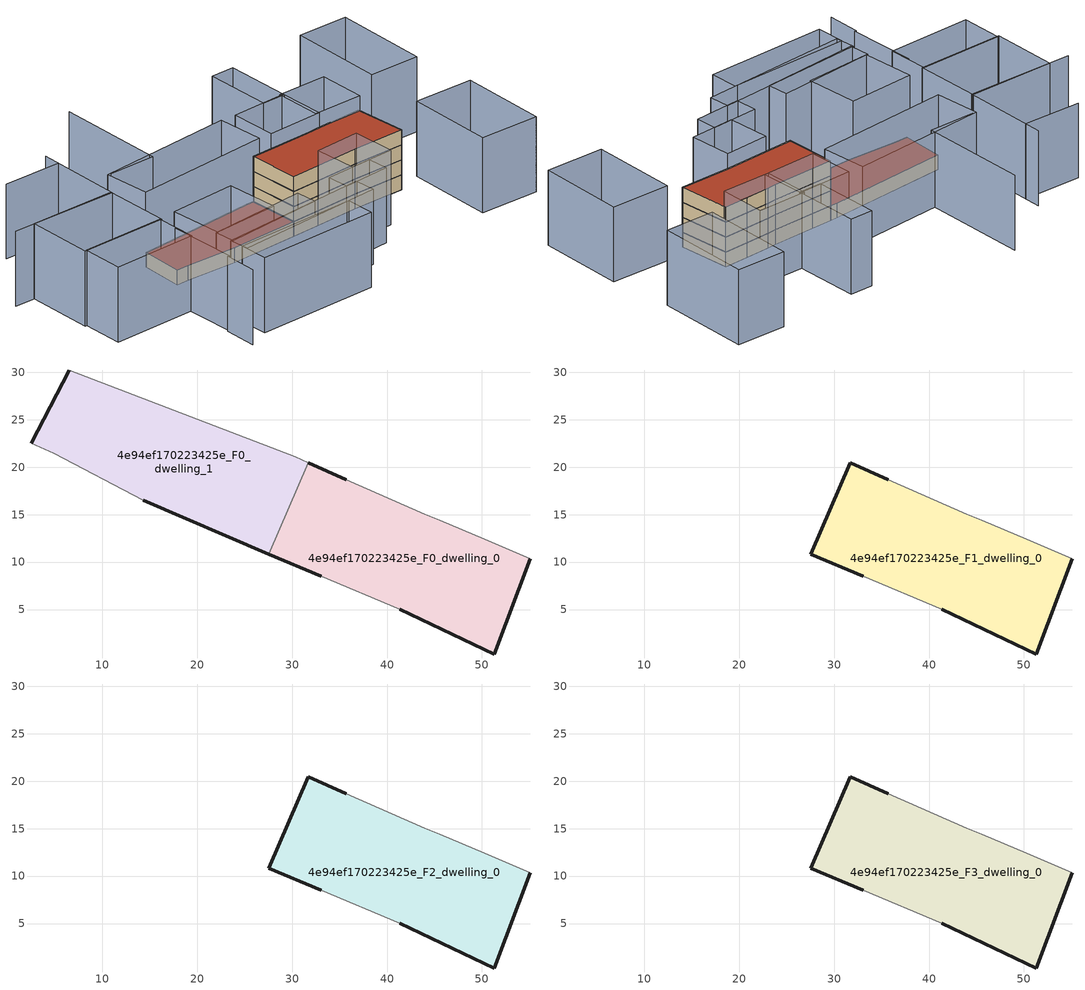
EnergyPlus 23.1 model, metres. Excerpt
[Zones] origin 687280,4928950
4e94ef170223425e_F0_dwelling_0
 floor ground (EU_floor_Construction): 51.27,0.31 55.09,10.34 50.29,12.4 45.57,14.41 43.95,15.05 35.71,18.65 31.67,20.48 27.55,10.84 33.04,8.49 41.31,5.04 z0
 wall outside (EU_wall_Construction): 33.04,8.49 27.55,10.84 / 31.67,20.48 35.71,18.65 / 55.09,10.34 51.27,0.31 41.31,5.04 z0:3
 wall adiabatic (EU_wall_Construction): 41.31,5.04 33.04,8.49 / 35.71,18.65 43.95,15.05 45.57,14.41 50.29,12.4 55.09,10.34 z0:3
 wall to 4e94ef170223425e_F0_dwelling_1 (EU_wall_Construction): 27.55,10.84 31.67,20.48 z0:3
4e94ef170223425e_F0_dwelling_1
 floor ground (EU_floor_Construction): 27.55,10.84 31.67,20.48 30.32,21.08 6.52,30.24 2.49,22.5 4.87,21.46 14.3,16.5 z0
 wall outside (EU_wall_Construction): 2.49,22.5 6.52,30.24 / 27.55,10.84 14.3,16.5 z0:3
 wall adiabatic (EU_wall_Construction): 6.52,30.24 30.32,21.08 31.67,20.48 / 14.3,16.5 4.87,21.46 2.49,22.5 z0:3
 roof outside (EU_roof_Construction): 30.32,21.08 31.67,20.48 27.55,10.84 14.3,16.5 4.87,21.46 2.49,22.5 6.52,30.24 z3
4e94ef170223425e_F1_dwelling_0
 floor to 4e94ef170223425e_F0_dwelling_0 (EU_floor_Construction): 51.27,0.31 55.09,10.34 50.29,12.4 45.57,14.41 43.95,15.05 35.71,18.65 31.67,20.48 27.55,10.84 33.04,8.49 41.31,5.04 z3
 wall outside (EU_wall_Construction): 33.04,8.49 27.55,10.84 31.67,20.48 35.71,18.65 / 55.09,10.34 51.27,0.31 41.31,5.04 z3:6
 wall adiabatic (EU_wall_Construction): 41.31,5.04 33.04,8.49 / 35.71,18.65 43.95,15.05 45.57,14.41 50.29,12.4 55.09,10.34 z3:6
4e94ef170223425e_F2_dwelling_0
 floor to 4e94ef170223425e_F1_dwelling_0 (EU_floor_Construction): 51.27,0.31 55.09,10.34 50.29,12.4 45.57,14.41 43.95,15.05 35.71,18.65 31.67,20.48 27.55,10.84 33.04,8.49 41.31,5.04 z6
 wall outside (EU_wall_Construction): 33.04,8.49 27.55,10.84 31.67,20.48 35.71,18.65 / 55.09,10.34 51.27,0.31 41.31,5.04 z6:9
 wall adiabatic (EU_wall_Construction): 41.31,5.04 33.04,8.49 / 35.71,18.65 43.95,15.05 45.57,14.41 50.29,12.4 55.09,10.34 z6:9
4e94ef170223425e_F3_dwelling_0
 floor to 4e94ef170223425e_F2_dwelling_0 (EU_floor_Construction): 51.27,0.31 55.09,10.34 50.29,12.4 45.57,14.41 43.95,15.05 35.71,18.65 31.67,20.48 27.55,10.84 33.04,8.49 41.31,5.04 z9
 wall outside (EU_wall_Construction): 33.04,8.49 27.55,10.84 31.67,20.48 35.71,18.65 / 55.09,10.34 51.27,0.31 41.31,5.04 z9:12
 wall adiabatic (EU_wall_Construction): 41.31,5.04 33.04,8.49 / 35.71,18.65 43.95,15.05 45.57,14.41 50.29,12.4 55.09,10.34 z9:12
 roof outside (EU_roof_Construction): 50.29,12.4 55.09,10.34 51.27,0.31 41.31,5.04 33.04,8.49 27.55,10.84 31.67,20.48 35.71,18.65 43.95,15.05 45.57,14.41 z12
shading: -9.88,7.43 -12.69,1.4 / -3.82,20.13 -9.57,7.24 / 29.01,54.66 19.27,34.42 / 19.27,34.42 10.55,38.62 / 12.03,51.93 4,35.66 / 4,35.66 -16.02,45.54 / 10.51,48.82 -0.38,54.18 / 48.94,-16.26 57.04,-0.06 / 57.04,-0.06 68.06,-5.57 / 68.06,-5.57 59.96,-21.77 / 59.96,-21.77 48.94,-16.26 / 15.48,-9.3 -7.72,1.21 / -7.72,1.21 -5.28,6.58 / -5.28,6.58 17.92,-3.93 / 17.92,-3.93 15.48,-9.3 / 31.9,-5.09 22.73,-1.37 / 22.73,-1.37 24.36,2.64 / 24.36,2.64 33.53,-1.07 / 33.53,-1.07 31.9,-5.09 / 23.54,-6.13 -5.69,5.43 / -5.69,5.43 -4.16,9.28 / -4.16,9.28 25.06,-2.28 / 25.06,-2.28 23.54,-6.13 / 38.32,-3.14 29.66,0.46 / 29.66,0.46 33.01,8.51 / 33.01,8.51 41.67,4.9 / 41.67,4.9 38.32,-3.14 / 15.33,1.57 -4.02,8.92 / -4.02,8.92 -2.55,12.78 / -2.55,12.78 16.8,5.43 / 16.8,5.43 15.33,1.57 / 10.66,7.37 -2.23,12.66 / -2.23,12.66 1.91,22.74 / 1.91,22.74 14.8,17.45 / 14.8,17.45 10.66,7.37 / 59.03,18.68 54.93,10 / 54.93,10 45.57,14.41 / 45.57,14.41 49.67,23.1 / 49.67,23.1 59.03,18.68 / 46.27,14.04 35.64,18.68 / 35.64,18.68 39.4,27.28 / 39.4,27.28 50.02,22.63 / 50.02,22.63 46.27,14.04 / -21.2,23.59 -17.71,31.24 / -17.71,31.24 -1.78,23.96 / -1.78,23.96 -5.27,16.32 / -5.27,16.32 -21.2,23.59 / 51.3,36.82 55.68,34.78 / 55.68,34.78 49.9,22.37 / 49.9,22.37 45.52,24.41 / 45.52,24.41 51.3,36.82 / 33.25,19.96 6.52,30.24 / 6.52,30.24 9.91,39.06 / 9.91,39.06 36.65,28.77 / 36.65,28.77 33.25,19.96 / -12.22,43.66 4.17,36.01 / 4.17,36.01 -1.61,23.62 / -1.61,23.62 -18,31.27 / -18,31.27 -12.22,43.66 / 62.95,11.14 71.6,28.66 / 71.6,28.66 80.95,24.04 / 80.95,24.04 72.31,6.53 / 72.31,6.53 62.95,11.14 z0:15
[Building]
EU S2 Campaign: North Axis=0; Terrain=City; Solar Distribution=FullExterior
[Site:Location]
Bologna: Latitude=44.5; Longitude=11.25; Time Zone=1; Elevation=37
[SizingPeriod:WeatherFileDays]
AnnualSizingPeriod: Begin Month=1; Begin Day of Month=1; End Month=12; End Day of Month=31; Day of Week for Start Day=Monday; Use Weather File Daylight Saving Period=No; Use Weather File Rain and Snow Indicators=No
[MATERIAL]
EU_InternalMass_Material: Roughness=MediumRough; Thickness=0.1; Conductivity=1; Density=1800; Specific Heat=900; Thermal Absorptance=0.9; Solar Absorptance=0.7; Visible Absorptance=0.7
[MATERIAL:NOMASS] Roughness=MediumRough; Thermal Absorptance=0.9; Solar Absorptance=0.7; Visible Absorptance=0.7
Name | Thermal Resistance
EU_wall_NoMass | 0.937881
EU_roof_NoMass | 0.548572
EU_floor_NoMass | 0.71348
[CONSTRUCTION]
EU_wall_Construction: EU_wall_NoMass
EU_roof_Construction: EU_roof_NoMass
EU_floor_Construction: EU_floor_NoMass
EU_InternalMass_Construction: EU_InternalMass_Material
[ZONE] Type=1; Multiplier=1; Ceiling Height=autocalculate; Floor Area=autocalculate; Part of Total Floor Area=Yes
Name | Volume
4e94ef170223425e_F0_dwelling_0 | 804.33
4e94ef170223425e_F1_dwelling_0; 4e94ef170223425e_F2_dwelling_0; 4e94ef170223425e_F3_dwelling_0 | 804.332
4e94ef170223425e_F0_dwelling_1 | 804.3
[INTERNALMASS] Construction=EU_InternalMass_Construction
Name | Zone or ZoneList | Surface Area
4e94ef170223425e_F0_dwelling_0_EU_InternalMass | 4e94ef170223425e_F0_dwelling_0 | 268.111
4e94ef170223425e_F0_dwelling_1_EU_InternalMass | 4e94ef170223425e_F0_dwelling_1 | 268.099
4e94ef170223425e_F1_dwelling_0_EU_InternalMass | 4e94ef170223425e_F1_dwelling_0 | 536.214
4e94ef170223425e_F2_dwelling_0_EU_InternalMass | 4e94ef170223425e_F2_dwelling_0 | 536.214
4e94ef170223425e_F3_dwelling_0_EU_InternalMass | 4e94ef170223425e_F3_dwelling_0 | 536.214
[OTHEREQUIPMENT] Fuel Type=Electricity; Design Level Calculation Method=Watts/Area; Power per Zone Floor Area=1; Fraction Latent=0; Fraction Radiant=0; Fraction Lost=0; Carbon Dioxide Generation Rate=0; EndUse Subcategory=EU_Step8_InternalGains
Name | Zone or ZoneList or Space or SpaceList | Schedule
EU_Step8_InternalGain_4e94ef170223425e_F0_dwelling_0_f000 | 4e94ef170223425e_F0_dwelling_0 | EU_Step8_GainSchedule_4e94ef170223425e_F0_dwelling_0_f000
EU_Step8_InternalGain_4e94ef170223425e_F0_dwelling_1_f000 | 4e94ef170223425e_F0_dwelling_1 | EU_Step8_GainSchedule_4e94ef170223425e_F0_dwelling_1_f000
EU_Step8_InternalGain_4e94ef170223425e_F1_dwelling_0_f000 | 4e94ef170223425e_F1_dwelling_0 | EU_Step8_GainSchedule_4e94ef170223425e_F1_dwelling_0_f000
EU_Step8_InternalGain_4e94ef170223425e_F2_dwelling_0_f000 | 4e94ef170223425e_F2_dwelling_0 | EU_Step8_GainSchedule_4e94ef170223425e_F2_dwelling_0_f000
EU_Step8_InternalGain_4e94ef170223425e_F3_dwelling_0_f000 | 4e94ef170223425e_F3_dwelling_0 | EU_Step8_GainSchedule_4e94ef170223425e_F3_dwelling_0_f000
[ZONEVENTILATION:DESIGNFLOWRATE] Schedule=EU_AlwaysOn; Design Flow Rate Calculation Method=AirChanges/Hour; Air Changes per Hour=0.687892; Ventilation Type=Natural; Fan Pressure Rise=0; Fan Total Efficiency=1; Constant Term Coefficient=1; Temperature Term Coefficient=0; Velocity Term Coefficient=0; Velocity Squared Term Coefficient=0; Minimum Indoor Temperature=-100; Maximum Indoor Temperature=100; Delta Temperature=-100; Minimum Outdoor Temperature=-100; Maximum Outdoor Temperature=100; Maximum Wind Speed=40
Name | Zone or ZoneList or Space or SpaceList
EU_ConstantAir_4e94ef170223425e_F0_dwelling_0 | 4e94ef170223425e_F0_dwelling_0
EU_ConstantAir_4e94ef170223425e_F0_dwelling_1 | 4e94ef170223425e_F0_dwelling_1
EU_ConstantAir_4e94ef170223425e_F1_dwelling_0 | 4e94ef170223425e_F1_dwelling_0
EU_ConstantAir_4e94ef170223425e_F2_dwelling_0 | 4e94ef170223425e_F2_dwelling_0
EU_ConstantAir_4e94ef170223425e_F3_dwelling_0 | 4e94ef170223425e_F3_dwelling_0
[SIZING:ZONE] Zone Cooling Design Supply Air Temperature Input Method=SupplyAirTemperature; Zone Cooling Design Supply Air Temperature=13; Zone Heating Design Supply Air Temperature Input Method=SupplyAirTemperature; Zone Heating Design Supply Air Temperature=50; Zone Cooling Design Supply Air Humidity Ratio=0.008; Zone Heating Design Supply Air Humidity Ratio=0.008; Cooling Design Air Flow Method=DesignDay; Cooling Design Air Flow Rate=0; Cooling Minimum Air Flow per Zone Floor Area=0.000762; Cooling Minimum Air Flow=0; Cooling Minimum Air Flow Fraction=0.2; Heating Design Air Flow Method=DesignDay; Heating Design Air Flow Rate=0; Heating Maximum Air Flow per Zone Floor Area=0.002032; Heating Maximum Air Flow=0.141576; Heating Maximum Air Flow Fraction=0.3; Account for Dedicated Outdoor Air System=No; Dedicated Outdoor Air System Control Strategy=NeutralSupplyAir; Dedicated Outdoor Air Low Setpoint Temperature for Design=autosize; Dedicated Outdoor Air High Setpoint Temperature for Design=autosize; Zone Load Sizing Method=Sensible Load Only No Latent Load; Zone Latent Cooling Design Supply Air Humidity Ratio Input Method=HumidityRatioDifference; Zone Cooling Design Supply Air Humidity Ratio Difference=0.005; Zone Latent Heating Design Supply Air Humidity Ratio Input Method=HumidityRatioDifference; Zone Humidification Design Supply Air Humidity Ratio Difference=0.005
4e94ef170223425e_F0_dwelling_0; 4e94ef170223425e_F0_dwelling_1; 4e94ef170223425e_F1_dwelling_0; 4e94ef170223425e_F2_dwelling_0; 4e94ef170223425e_F3_dwelling_0
[ThermostatSetpoint:DualSetpoint] Heating Setpoint Temperature Schedule=HVACTemplate-Always 20; Cooling Setpoint Temperature Schedule=HVACTemplate-Always 50
EU_HeatOnly_4e94ef170223425e_F0_dwelling_0 Dual SP Control; EU_HeatOnly_4e94ef170223425e_F0_dwelling_1 Dual SP Control; EU_HeatOnly_4e94ef170223425e_F1_dwelling_0 Dual SP Control; EU_HeatOnly_4e94ef170223425e_F2_dwelling_0 Dual SP Control; EU_HeatOnly_4e94ef170223425e_F3_dwelling_0 Dual SP Control
[ZoneControl:Thermostat] Control Type Schedule=HVACTemplate-Always 4
Name | Zone or ZoneList | Control
4e94ef170223425e_F0_dwelling_0 Thermostat | 4e94ef170223425e_F0_dwelling_0 | EU_HeatOnly_4e94ef170223425e_F0_dwelling_0 Dual SP Control
4e94ef170223425e_F0_dwelling_1 Thermostat | 4e94ef170223425e_F0_dwelling_1 | EU_HeatOnly_4e94ef170223425e_F0_dwelling_1 Dual SP Control
4e94ef170223425e_F1_dwelling_0 Thermostat | 4e94ef170223425e_F1_dwelling_0 | EU_HeatOnly_4e94ef170223425e_F1_dwelling_0 Dual SP Control
4e94ef170223425e_F2_dwelling_0 Thermostat | 4e94ef170223425e_F2_dwelling_0 | EU_HeatOnly_4e94ef170223425e_F2_dwelling_0 Dual SP Control
4e94ef170223425e_F3_dwelling_0 Thermostat | 4e94ef170223425e_F3_dwelling_0 | EU_HeatOnly_4e94ef170223425e_F3_dwelling_0 Dual SP Control
[Zone equipment]
4e94ef170223425e_F0_dwelling_0: 4e94ef170223425e_F0_dwelling_0 Ideal Loads Air System
4e94ef170223425e_F0_dwelling_1: 4e94ef170223425e_F0_dwelling_1 Ideal Loads Air System
4e94ef170223425e_F1_dwelling_0: 4e94ef170223425e_F1_dwelling_0 Ideal Loads Air System
4e94ef170223425e_F2_dwelling_0: 4e94ef170223425e_F2_dwelling_0 Ideal Loads Air System
4e94ef170223425e_F3_dwelling_0: 4e94ef170223425e_F3_dwelling_0 Ideal Loads Air System
[ZoneHVAC:IdealLoadsAirSystem] Availability Schedule=EU_AlwaysOn; Maximum Heating Supply Air Temperature [C]=50; Minimum Cooling Supply Air Temperature [C]=13; Maximum Heating Supply Air Humidity Ratio [kg-H20/kg-air]=0.0156; Minimum Cooling Supply Air Humidity Ratio [kg-H20/kg-air]=0.0077; Heating Limit=NoLimit; Cooling Limit=NoLimit; Heating Availability Schedule=EU_AlwaysOn; Cooling Availability Schedule=EU_CoolingOff; Dehumidification Control Type=ConstantSensibleHeatRatio; Cooling Sensible Heat Ratio=0.7; Humidification Control Type=None; Demand Controlled Ventilation Type=None; Outdoor Air Economizer Type=NoEconomizer; Heat Recovery Type=None; Sensible Heat Recovery Effectiveness=0.7; Latent Heat Recovery Effectiveness=0.65
4e94ef170223425e_F0_dwelling_0 Ideal Loads Air System; 4e94ef170223425e_F0_dwelling_1 Ideal Loads Air System; 4e94ef170223425e_F1_dwelling_0 Ideal Loads Air System; 4e94ef170223425e_F2_dwelling_0 Ideal Loads Air System; 4e94ef170223425e_F3_dwelling_0 Ideal Loads Air System
[SCHEDULE:CONSTANT]
Name | Hourly Value
EU_AlwaysOn | 1
EU_CoolingOff | 0
[SCHEDULE:FILE] Column Number=1; Rows to Skip at Top=0; Number of Hours of Data=8760; Column Separator=Comma; Interpolate to Timestep=No; Minutes per Item=60; Adjust Schedule for Daylight Savings=Yes
Name | File
EU_Step8_GainSchedule_4e94ef170223425e_F0_dwelling_0_f000 | ../../schedules/4e94ef170223425e/4e94ef170223425e_F0_dwelling_0_f000_gain.csv
EU_Step8_GainSchedule_4e94ef170223425e_F0_dwelling_1_f000 | ../../schedules/4e94ef170223425e/4e94ef170223425e_F0_dwelling_1_f000_gain.csv
EU_Step8_GainSchedule_4e94ef170223425e_F1_dwelling_0_f000 | ../../schedules/4e94ef170223425e/4e94ef170223425e_F1_dwelling_0_f000_gain.csv
EU_Step8_GainSchedule_4e94ef170223425e_F2_dwelling_0_f000 | ../../schedules/4e94ef170223425e/4e94ef170223425e_F2_dwelling_0_f000_gain.csv
EU_Step8_GainSchedule_4e94ef170223425e_F3_dwelling_0_f000 | ../../schedules/4e94ef170223425e/4e94ef170223425e_F3_dwelling_0_f000_gain.csv
[Schedule:Compact]
HVACTemplate-Always 20: Through: 12/31, For: AllDays, Until: 24:00, 20
HVACTemplate-Always 50: Through: 12/31, For: AllDays, Until: 24:00, 50
HVACTemplate-Always 4: Through: 12/31, For: AllDays, Until: 24:00, 4
